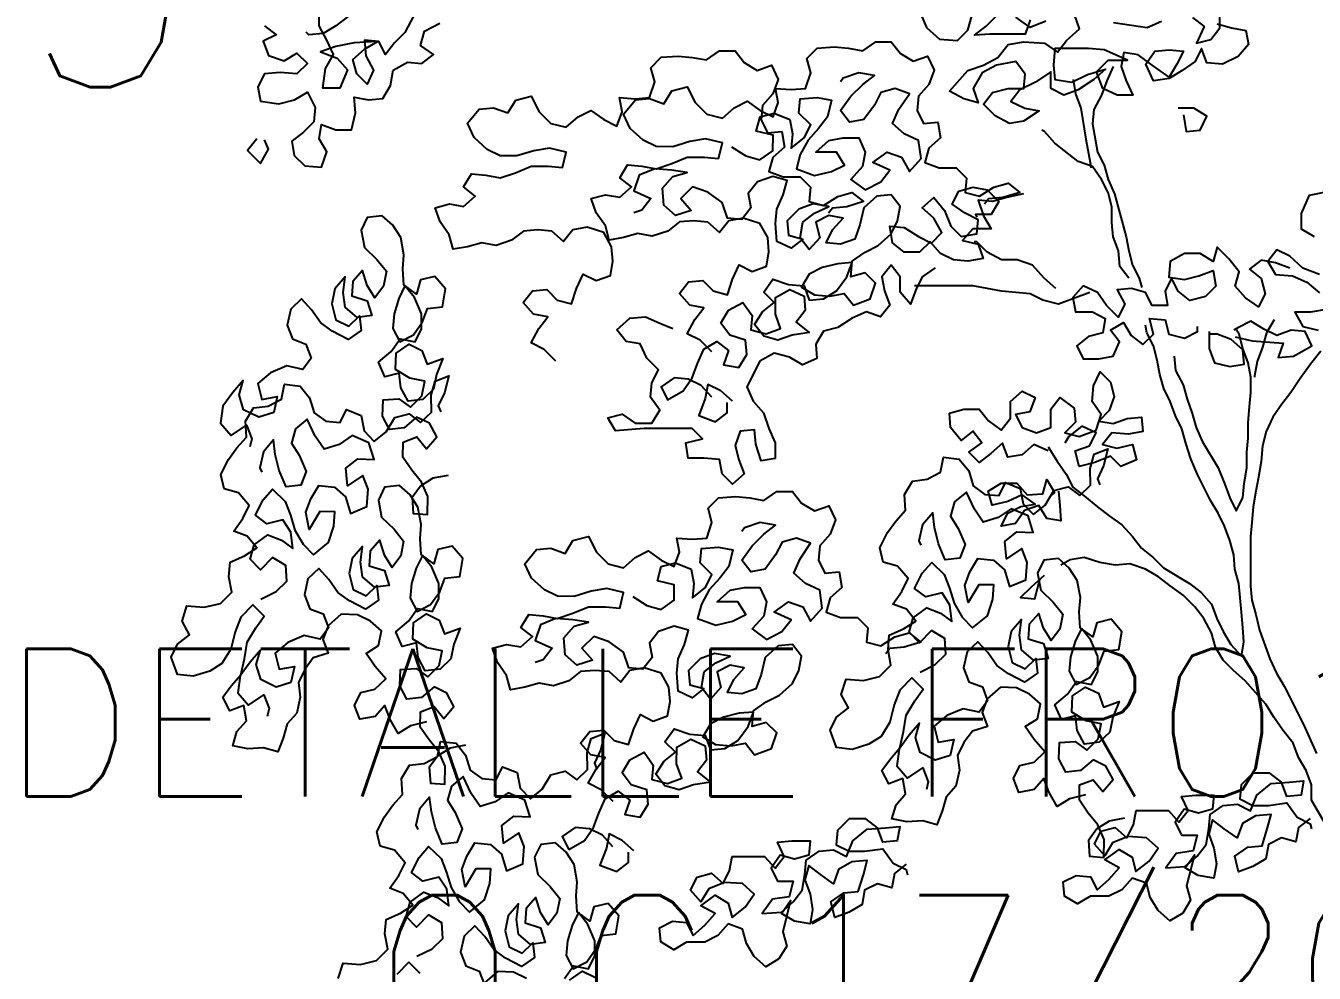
# Model space of a CAD drawing. Header units: metres. Extents: x 750563 to 756046, y 4495933 to 4497284.
# Drawn here: x 755700.214 to 755701.194, y 4496157.112 to 4496157.834 of the extents above; entities that cross this region are included whole.
import ezdxf
from ezdxf import colors
from ezdxf.entities.mleader import LeaderData, LeaderLine
from ezdxf.math import Vec2, Vec3

# ---------------------------------------------------------------- set-up
doc = ezdxf.new("R2010")
doc.units = ezdxf.units.M
doc.layers.add('00_DETALLES', color=7, linetype='Continuous', true_color=0xe0f0d1)
doc.layers.add('00_TEXTO DETALLES', color=7, linetype='Continuous')
doc.styles.get("Standard").update_dxf_attribs({"font": 'simplex.shx'})
doc.dimstyles.get("Standard").update_dxf_attribs({"dimtxt": 0.18, "dimasz": 0.18, "dimexe": 0.18, "dimexo": 0.0625, "dimgap": 0.09, "dimtad": 0, "dimtih": 1, "dimtoh": 1, "dimdec": 4, "dimzin": 0, "dimdsep": 46, "dimtxsty": 'Standard', "dimcen": 0.09, "dimadec": 0, "dimazin": 0, "dimtfac": 1, "dimtdec": 4, "dimtofl": 0, "dimtmove": 0, "dimatfit": 3, "dimfxl": 1, "dimtolj": 1, "dimtzin": 0, "dimarcsym": 0})

# ---------------------------------------------------------------- blocks, each defined once
blk = doc.blocks.new('Arbol21')
for points in [[(2.416, 5.3014), (2.3938, 5.2841), (2.4185, 5.2718), (2.4086, 5.2446), (2.379, 5.2347), (2.3543, 5.2495), (2.3345, 5.2297), (2.3543, 5.21), (2.3864, 5.2125), (2.4161, 5.21), (2.4285, 5.1853), (2.4235, 5.1581), (2.389, 5.1531), (2.3593, 5.1605), (2.3346, 5.1753), (2.3198, 5.1457), (2.3223, 5.1185), (2.342, 5.0987), (2.3643, 5.0815), (2.3594, 5.0543), (2.3396, 5.0345), (2.3075, 5.032), (2.2976, 5.0616), (2.3124, 5.0864), (2.3074, 5.1135), (2.2803, 5.1036), (2.2506, 5.1036), (2.2432, 5.1357), (2.2456, 5.1654), (2.2184, 5.1604), (2.1912, 5.1629), (2.1764, 5.1876), (2.1714, 5.2172), (2.1442, 5.232), (2.117, 5.2295), (2.0948, 5.2468), (2.1195, 5.2641), (2.112, 5.2913), (2.0824, 5.3061)], [(2.1318, 5.321), (2.1491, 5.2888), (2.1689, 5.2691), (2.1862, 5.2469), (2.1986, 5.2716), (2.2257, 5.2741), (2.2233, 5.2444), (2.2085, 5.2172), (2.2209, 5.1901), (2.2406, 5.2099), (2.248, 5.237), (2.2258, 5.2568), (2.201, 5.2716), (2.2455, 5.2692), (2.2801, 5.2618), (2.3098, 5.2519), (2.2777, 5.2395), (2.2579, 5.2173), (2.2728, 5.1827), (2.3049, 5.1827), (2.2999, 5.2198), (2.2851, 5.247), (2.2974, 5.2742), (2.3122, 5.3014), (2.3122, 5.3335)], [(2.2479, 5.326), (2.2801, 5.3013), (2.3048, 5.2865), (2.332, 5.2841), (2.3369, 5.289)], [(0.801, 5.3077), (0.7367, 5.2978), (0.7095, 5.3101)], [(0.6502, 5.3174), (0.628, 5.3001), (0.6429, 5.268), (0.6157, 5.2754), (0.5983, 5.2976), (0.5983, 5.3273)], [(0.6033, 5.305), (0.5761, 5.2976), (0.5489, 5.2926), (0.544, 5.2655), (0.5638, 5.2432), (0.5935, 5.2284), (0.6231, 5.2309), (0.633, 5.2581), (0.6454, 5.2334), (0.6701, 5.2161), (0.6948, 5.2013), (0.7245, 5.1964), (0.7393, 5.2286), (0.7219, 5.2533), (0.6948, 5.2557), (0.6676, 5.2532), (0.68, 5.2285), (0.6948, 5.2038), (0.7269, 5.2261), (0.7541, 5.2459), (0.7813, 5.2508), (0.7862, 5.2237), (0.7764, 5.1965), (0.764, 5.1693), (0.7937, 5.1693), (0.8209, 5.1817), (0.8332, 5.2138), (0.8109, 5.236), (0.7739, 5.236), (0.8183, 5.2558), (0.848, 5.2583), (0.9122, 5.2584), (0.9147, 5.2263), (0.9123, 5.1991), (0.8802, 5.1941), (0.8505, 5.2089), (0.8159, 5.2188), (0.8381, 5.199), (0.8678, 5.1793), (0.895, 5.1694), (0.9197, 5.1818), (0.9197, 5.2139), (0.9494, 5.1942), (0.979, 5.1794), (0.9963, 5.1571), (0.9692, 5.1448), (0.942, 5.1398), (0.9717, 5.12), (0.9988, 5.1151), (1.026, 5.13), (1.0482, 5.1522), (1.0309, 5.1745), (1.0013, 5.1819), (0.9716, 5.1818), (0.9691, 5.209), (0.9864, 5.2337), (1.0235, 5.2264), (1.0507, 5.2116), (1.068, 5.1819), (1.0581, 5.1547), (1.0853, 5.1622), (1.1125, 5.177), (1.0778, 5.2165), (1.0482, 5.2264), (1.021, 5.2412), (1.0012, 5.2659), (0.9715, 5.2708), (0.932, 5.2683), (0.9073, 5.251), (0.89, 5.2732), (0.8652, 5.2954), (0.8751, 5.3226)], [(0.9591, 5.3128), (0.969, 5.2856), (1.0358, 5.2857), (1.0654, 5.2832), (1.0432, 5.3005), (1.0234, 5.3203)], [(1.1692, 5.3278), (1.1568, 5.2981), (1.1321, 5.2759), (1.0976, 5.2734), (1.0778, 5.2931), (1.0703, 5.3203)], [(0.9295, 5.3103), (0.9591, 5.298), (0.9863, 5.3178)], [(1.5652, 4.6807), (1.5874, 4.703), (1.6121, 4.7153), (1.5972, 4.7425), (1.5799, 4.7647), (1.6071, 4.7697), (1.6268, 4.792), (1.6095, 4.8142), (1.5823, 4.8166), (1.5626, 4.7969), (1.5354, 4.7894), (1.5255, 4.8191), (1.5131, 4.8462), (1.4884, 4.8339), (1.4612, 4.8437), (1.4563, 4.8709), (1.4587, 4.8981), (1.4735, 4.9253), (1.5056, 4.9352), (1.5328, 4.9303), (1.5501, 4.908), (1.5723, 4.9278), (1.5995, 4.9303), (1.6267, 4.9279), (1.649, 4.9106), (1.6786, 4.9008), (1.7058, 4.9057), (1.733, 4.8983), (1.7602, 4.8934), (1.7676, 4.9206), (1.7849, 4.9453), (1.7947, 4.9725), (1.7675, 4.9799), (1.7403, 4.9749), (1.7181, 4.9947), (1.7403, 5.012), (1.7255, 5.0367), (1.6983, 5.0342), (1.6711, 5.0292), (1.6414, 5.0391), (1.6118, 5.0514), (1.5796, 5.0514), (1.5525, 5.0489), (1.545, 5.0786), (1.5771, 5.086), (1.6068, 5.0811), (1.6389, 5.0712), (1.6711, 5.0713), (1.6958, 5.0836), (1.7205, 5.1059), (1.7328, 5.1331), (1.7105, 5.1603), (1.6833, 5.1627), (1.6562, 5.1528), (1.6413, 5.1775), (1.6117, 5.1849), (1.5969, 5.1552), (1.5746, 5.133), (1.545, 5.1255), (1.5227, 5.1453), (1.498, 5.1576), (1.4733, 5.1403), (1.4486, 5.1279), (1.4387, 5.1551), (1.4436, 5.1823), (1.414, 5.1798), (1.3868, 5.1822), (1.3769, 5.2119), (1.3842, 5.239), (1.3645, 5.2588), (1.3323, 5.2612), (1.3052, 5.2587), (1.278, 5.2538), (1.2532, 5.271), (1.2236, 5.271), (1.2063, 5.2488), (1.1816, 5.2339), (1.1544, 5.2438), (1.1421, 5.2166), (1.152, 5.1894), (1.1718, 5.1672), (1.1743, 5.14), (1.162, 5.1153), (1.1348, 5.1177), (1.1298, 5.0881), (1.1521, 5.0683), (1.1595, 5.0411), (1.1324, 5.0312), (1.1002, 5.0312), (1.0805, 5.0114), (1.083, 4.9842), (1.0558, 4.9768), (1.0286, 4.9941), (1.0014, 5.0015), (0.9792, 4.9841), (1.0113, 4.9743), (1.0385, 4.9718), (1.0459, 4.962)], [(1.862, 4.6633), (1.8843, 4.6855), (1.909, 4.6979), (1.8941, 4.7251), (1.8768, 4.7473), (1.904, 4.7523), (1.9237, 4.7745), (1.9064, 4.7968), (1.8792, 4.7992), (1.8595, 4.7794), (1.8323, 4.772), (1.8224, 4.8016), (1.81, 4.8288), (1.7853, 4.8164), (1.7581, 4.8263), (1.7531, 4.8535), (1.7556, 4.8806), (1.7704, 4.9078), (1.8025, 4.9178), (1.8297, 4.9128), (1.847, 4.8906), (1.8692, 4.9104), (1.8964, 4.9129), (1.9236, 4.9104), (1.9459, 4.8932), (1.9755, 4.8833), (2.0027, 4.8883), (2.0299, 4.8809), (2.0571, 4.876), (2.0645, 4.9032), (2.0817, 4.9279), (2.0916, 4.9551), (2.0644, 4.9625), (2.0372, 4.9575), (2.015, 4.9773), (2.0372, 4.9946), (2.0224, 5.0193), (1.9952, 5.0168), (1.968, 5.0118), (1.9383, 5.0217), (1.9087, 5.034), (1.8765, 5.034), (1.8494, 5.0315), (1.8419, 5.0611), (1.874, 5.0686), (1.9037, 5.0636), (1.9358, 5.0538), (1.968, 5.0538), (1.9927, 5.0662), (2.0173, 5.0885), (2.0297, 5.1157), (2.0074, 5.1428), (1.9802, 5.1453), (1.953, 5.1354), (1.9382, 5.1601), (1.9085, 5.1674), (1.8937, 5.1378), (1.8715, 5.1155), (1.8419, 5.1081), (1.8196, 5.1278), (1.7949, 5.1402), (1.7702, 5.1228), (1.7455, 5.1105), (1.7356, 5.1376), (1.7405, 5.1648), (1.7108, 5.1623), (1.6837, 5.1648), (1.6737, 5.1944), (1.6811, 5.2216), (1.6613, 5.2414), (1.6292, 5.2438), (1.602, 5.2413), (1.5749, 5.2363), (1.5501, 5.2536), (1.5205, 5.2536), (1.5032, 5.2313), (1.4785, 5.2165), (1.4513, 5.2263), (1.439, 5.1991), (1.4489, 5.172), (1.4687, 5.1497), (1.4712, 5.1226), (1.4588, 5.0978), (1.4317, 5.1003), (1.4267, 5.0706), (1.449, 5.0509), (1.4564, 5.0237), (1.4293, 5.0138), (1.3971, 5.0138), (1.3774, 4.994), (1.3799, 4.9668), (1.3527, 4.9594), (1.3255, 4.9766), (1.2983, 4.984), (1.2761, 4.9667), (1.3082, 4.9568), (1.3354, 4.9544), (1.3428, 4.9445)], [(0.8011, 5.2237), (0.8134, 5.1965), (0.8233, 5.1693), (0.8382, 5.1422), (0.8407, 5.115), (0.8309, 5.0606), (0.8185, 5.0359), (0.8111, 5.0087), (0.7988, 4.9815), (0.7766, 4.8999), (0.7717, 4.8727), (0.7643, 4.8455), (0.752, 4.8208), (0.7471, 4.8035)], [(0.8777, 5.199), (0.8728, 5.1718), (0.8629, 5.1447), (0.8531, 5.0853), (0.8432, 5.031)], [(1.5277, 5.0711), (1.5006, 5.0538), (1.4734, 5.0464), (1.4487, 5.0636), (1.4486, 5.0933), (1.4808, 5.1007), (1.4733, 5.1279), (1.4461, 5.1353), (1.4165, 5.1229), (1.4116, 5.0957), (1.4141, 5.0686), (1.3893, 5.0883), (1.3769, 5.113), (1.3992, 5.1353), (1.3967, 5.1624), (1.3645, 5.1649), (1.3374, 5.1599), (1.3448, 5.1278), (1.3621, 5.1056), (1.3819, 5.0834), (1.3968, 5.0562), (1.4042, 5.029), (1.3696, 5.0166), (1.3375, 5.024), (1.3128, 5.0363), (1.3276, 5.0611), (1.3671, 5.0611), (1.3424, 5.0833), (1.3152, 5.0882), (1.2855, 5.0882), (1.2732, 5.061), (1.2782, 5.0338), (1.3004, 5.0091), (1.2733, 4.9893), (1.2436, 5.0041), (1.2263, 5.0264), (1.2584, 5.0412), (1.2312, 5.061), (1.204, 5.0511), (1.1892, 5.0239), (1.167, 5.0486), (1.1719, 5.0832), (1.199, 5.0955), (1.2213, 5.1153), (1.2089, 5.1425), (1.1891, 5.1721), (1.2163, 5.182), (1.2434, 5.1747), (1.2558, 5.15), (1.2756, 5.1228), (1.3028, 5.1179), (1.3201, 5.1401), (1.3003, 5.1673), (1.278, 5.1895), (1.2558, 5.2068), (1.2854, 5.2118), (1.3151, 5.2019), (1.32, 5.1945)], [(0.6677, 5.1321), (0.6628, 5.1), (0.6356, 5.1024), (0.6232, 5.1296), (0.6479, 5.1445), (0.6776, 5.1445)], [(0.7718, 4.8208), (0.789, 4.8431), (0.7915, 4.8728), (0.8013, 4.8999), (0.8038, 4.9271), (0.8038, 4.9568), (0.8112, 4.984), (0.8235, 5.0087), (0.8408, 5.0334), (0.8679, 5.0433), (0.9124, 5.078), (0.9321, 5.1002), (0.9371, 5.1027)], [(2.431, 5.0865), (2.4483, 5.0642), (2.4237, 5.0395), (2.4088, 5.0667), (2.4162, 5.084)], [(1.5652, 4.5942), (1.585, 4.6165), (1.6097, 4.6289), (1.6369, 4.6313), (1.6616, 4.6141), (1.6493, 4.5893), (1.6196, 4.6066), (1.6023, 4.6313), (1.5924, 4.6585), (1.58, 4.6857), (1.5553, 4.7005), (1.533, 4.6831), (1.5429, 4.656), (1.5133, 4.651), (1.4984, 4.6757), (1.5009, 4.7029), (1.5305, 4.7128), (1.5478, 4.7351), (1.533, 4.7598), (1.5058, 4.7746), (1.4885, 4.7498), (1.491, 4.7227), (1.4613, 4.7152), (1.4341, 4.7251), (1.444, 4.7523), (1.444, 4.7844), (1.4168, 4.7992), (1.3896, 4.7868), (1.3872, 4.7596), (1.4045, 4.7374), (1.3798, 4.7176), (1.4119, 4.7127), (1.4391, 4.7028), (1.4663, 4.7103), (1.4836, 4.7325), (1.4687, 4.7572), (1.4465, 4.7745), (1.4662, 4.7943), (1.4489, 4.819), (1.4192, 4.8091), (1.3896, 4.8066), (1.3797, 4.7794), (1.3525, 4.7818), (1.3278, 4.7966), (1.308, 4.8238), (1.2981, 4.851), (1.3253, 4.8485), (1.355, 4.8411), (1.3797, 4.8288), (1.3945, 4.8041), (1.3698, 4.7893), (1.3402, 4.7868), (1.313, 4.7917), (1.2957, 4.7694), (1.2636, 4.7818), (1.2537, 4.8114), (1.2734, 4.8312), (1.3006, 4.8238), (1.2981, 4.8534), (1.2734, 4.8707), (1.2487, 4.8831), (1.2239, 4.9053), (1.2115, 4.93), (1.2066, 4.9572), (1.2239, 4.9794), (1.251, 4.977), (1.2758, 4.9547), (1.2832, 4.9226), (1.2931, 4.8955), (1.3203, 4.8856), (1.3475, 4.8881), (1.3351, 4.9128), (1.3153, 4.935), (1.3425, 4.94), (1.3672, 4.9276), (1.3598, 4.898), (1.3796, 4.8758), (1.3969, 4.898), (1.3919, 4.9277), (1.3697, 4.945), (1.3425, 4.9573), (1.3721, 4.9623), (1.3993, 4.9524), (1.4216, 4.9302), (1.4192, 4.903), (1.392, 4.8955), (1.4142, 4.8783), (1.4414, 4.8906), (1.4438, 4.9252), (1.4413, 4.9524), (1.429, 4.9796), (1.4215, 5.0068), (1.4487, 5.0142), (1.4784, 5.0044), (1.4957, 4.9821), (1.4908, 4.9549), (1.5081, 4.9327), (1.5353, 4.9352), (1.5451, 4.9649), (1.5723, 4.9847), (1.6019, 4.9946), (1.6242, 4.9724), (1.6045, 4.9501), (1.6341, 4.9403), (1.6563, 4.96), (1.6588, 4.9922), (1.639, 5.0144), (1.6118, 5.0218), (1.6415, 5.0268), (1.6736, 5.0293), (1.7032, 5.0169), (1.7132, 4.9873), (1.681, 4.9724), (1.6984, 4.9502), (1.7132, 4.9453)], [(0.4183, 4.8996), (0.443, 4.9144), (0.443, 4.9441), (0.4281, 4.9787), (0.3935, 4.9861)], [(0.4085, 4.8279), (0.4406, 4.8403), (0.4653, 4.8626), (0.49, 4.875), (0.5073, 4.8527), (0.4925, 4.828), (0.4604, 4.8255), (0.4332, 4.8131), (0.4085, 4.7933)], [(0.3962, 4.7612), (0.4259, 4.7563), (0.4555, 4.7563), (0.4407, 4.7291), (0.4111, 4.7217)], [(0.9718, 4.9817), (1.0039, 4.9743), (1.0311, 4.9669), (1.0583, 4.9694), (1.0484, 4.9397), (1.0336, 4.915), (1.0682, 4.915), (1.088, 4.8928), (1.0584, 4.8854), (1.0485, 4.8582), (1.0782, 4.8532), (1.1053, 4.8557), (1.1301, 4.8681), (1.1498, 4.8904), (1.1696, 4.8706), (1.1992, 4.8707), (1.2215, 4.888), (1.2264, 4.9201), (1.1992, 4.9176), (1.172, 4.9003), (1.1473, 4.8879), (1.1275, 4.9077), (1.1423, 4.9349), (1.1646, 4.9546), (1.1423, 4.9744), (1.1226, 4.9497), (1.1102, 4.92), (1.0905, 4.9002), (1.0608, 4.9051), (1.0583, 4.9323), (1.083, 4.9447), (1.1077, 4.962), (1.0953, 4.9867), (1.0682, 4.9941), (1.041, 4.9891), (1.0188, 4.9669), (1.0336, 4.9422), (1.0633, 4.9422), (1.0608, 4.9373)], [(2.0667, 4.4454), (2.0959, 4.44), (2.1193, 4.4252), (2.1354, 4.4032), (2.1334, 4.3731), (2.1059, 4.3709), (2.1053, 4.4053), (2.1176, 4.4328), (2.1357, 4.4554), (2.1526, 4.48), (2.1525, 4.5088), (2.1262, 4.5189), (2.1081, 4.4964), (2.0885, 4.5192), (2.102, 4.5447), (2.1266, 4.5566), (2.1503, 4.5363), (2.1783, 4.533), (2.1918, 4.5585), (2.1905, 4.5894), (2.1604, 4.5915), (2.1384, 4.5753), (2.1167, 4.5969), (2.1111, 4.6252), (2.1395, 4.6308), (2.167, 4.6474), (2.1656, 4.6784), (2.141, 4.6952), (2.1165, 4.6833), (2.1064, 4.657), (2.0767, 4.6679), (2.089, 4.6379), (2.0946, 4.6095), (2.115, 4.5901), (2.143, 4.5868), (2.1565, 4.6122), (2.1598, 4.6402), (2.187, 4.6335), (2.1992, 4.6611), (2.1754, 4.6814), (2.1579, 4.7055), (2.1296, 4.6999), (2.1176, 4.7244), (2.1175, 4.7532), (2.1306, 4.7842), (2.1488, 4.8067), (2.1607, 4.7822), (2.1697, 4.753), (2.1719, 4.7254), (2.1584, 4.7), (2.1329, 4.7134), (2.1155, 4.7376), (2.1057, 4.7634), (2.0777, 4.7667), (2.0716, 4.8006), (2.0919, 4.8244), (2.1191, 4.8177), (2.1268, 4.7906), (2.1509, 4.808), (2.1529, 4.8381), (2.1507, 4.8656), (2.157, 4.8983), (2.1718, 4.9216), (2.1925, 4.9399), (2.2205, 4.9366), (2.2324, 4.9121), (2.2261, 4.8794), (2.2025, 4.8565), (2.1843, 4.834), (2.1899, 4.8056), (2.206, 4.7836), (2.2208, 4.8069), (2.2296, 4.8353), (2.2479, 4.8146), (2.2501, 4.7871), (2.2209, 4.7781), (2.2121, 4.7497), (2.24, 4.7464), (2.2629, 4.7659), (2.2662, 4.7939), (2.2627, 4.8236), (2.2823, 4.8007), (2.2879, 4.7724), (2.2803, 4.7418), (2.2558, 4.7299), (2.2354, 4.7493), (2.2321, 4.7213), (2.2567, 4.7045), (2.2876, 4.7202), (2.3096, 4.7364), (2.3265, 4.761), (2.3459, 4.7814), (2.3663, 4.762), (2.3732, 4.7315), (2.3631, 4.7052), (2.3372, 4.6954), (2.3271, 4.669), (2.3433, 4.6471), (2.3738, 4.6539), (2.4048, 4.6409), (2.4286, 4.6206), (2.421, 4.59), (2.3918, 4.5955), (2.3986, 4.565), (2.427, 4.5562), (2.4558, 4.5706), (2.4646, 4.5991), (2.4569, 4.6262), (2.4765, 4.6033), (2.4952, 4.5771), (2.5, 4.5453), (2.4797, 4.5215), (2.4504, 4.5414), (2.4403, 4.5151), (2.4437, 4.4998)], [(0.4653, 4.8403), (0.4925, 4.8502), (0.5197, 4.8552), (0.5419, 4.8379), (0.5197, 4.8206), (0.5123, 4.7909), (0.5247, 4.7662), (0.5494, 4.7836), (0.5691, 4.8058), (0.5617, 4.833), (0.5814, 4.8577), (0.6037, 4.88), (0.6111, 4.8528), (0.6358, 4.8677), (0.6655, 4.8677), (0.6927, 4.8529), (0.6952, 4.8232), (0.6655, 4.8183), (0.6383, 4.8257), (0.6111, 4.8355), (0.6062, 4.8059), (0.626, 4.7861), (0.6557, 4.7787), (0.6779, 4.796), (0.6902, 4.8208), (0.7026, 4.7961), (0.6977, 4.7689), (0.7273, 4.7689), (0.7397, 4.7936), (0.7668, 4.8011), (0.794, 4.7986), (0.7792, 4.7714), (0.7916, 4.7467), (0.8138, 4.769), (0.8311, 4.7937), (0.8583, 4.8061), (0.8781, 4.7839), (0.8731, 4.7567), (0.841, 4.7567), (0.8163, 4.7443), (0.8213, 4.7171), (0.8485, 4.7097), (0.8707, 4.6924), (0.8584, 4.6677), (0.8287, 4.6677), (0.8016, 4.6726), (0.7892, 4.6998), (0.8065, 4.722), (0.7817, 4.7368), (0.7669, 4.7121), (0.7447, 4.6948), (0.7249, 4.7145), (0.7323, 4.7442), (0.7026, 4.7417), (0.6953, 4.7145), (0.6656, 4.7071), (0.6409, 4.7194), (0.6409, 4.7293)], [(0.9102, 4.8012), (0.9324, 4.821), (0.9546, 4.8457), (0.9843, 4.8556), (1.0139, 4.8557), (1.0411, 4.8705), (1.0608, 4.8903), (1.0658, 4.8903)], [(1.14, 4.8409), (1.1647, 4.8237), (1.1771, 4.799), (1.187, 4.7718), (1.2067, 4.7941), (1.2067, 4.8237), (1.224, 4.846), (1.2413, 4.8237), (1.2364, 4.7966), (1.2265, 4.7694), (1.2438, 4.7471), (1.271, 4.757), (1.2982, 4.7447), (1.3254, 4.7274), (1.3526, 4.7201), (1.3674, 4.6954), (1.365, 4.6682), (1.3922, 4.6558), (1.4169, 4.6707), (1.4465, 4.6781), (1.4737, 4.6633), (1.4985, 4.6139), (1.4862, 4.5867), (1.4664, 4.5645), (1.4566, 4.5348), (1.4442, 4.5076), (1.4443, 4.478), (1.4714, 4.473), (1.4813, 4.5052), (1.4837, 4.5324), (1.5109, 4.5299), (1.5208, 4.5027), (1.5135, 4.4755), (1.5036, 4.4484), (1.5258, 4.4286), (1.5456, 4.4484), (1.5505, 4.4756), (1.5802, 4.4781), (1.6098, 4.4781), (1.6147, 4.5078), (1.5826, 4.5152), (1.6024, 4.5349), (1.6938, 4.535), (1.7482, 4.5301), (1.763, 4.5549), (1.7358, 4.5622), (1.7111, 4.5449), (1.679, 4.5449), (1.6641, 4.5696), (1.6814, 4.5943), (1.6789, 4.6215), (1.6665, 4.6462), (1.6887, 4.6685), (1.7011, 4.6957), (1.7282, 4.7006), (1.7455, 4.7229), (1.7208, 4.7451), (1.6911, 4.7475), (1.664, 4.7352), (1.6393, 4.7253)], [(0.8459, 4.7937), (0.8781, 4.7814), (0.9053, 4.7715), (0.9349, 4.779), (0.9596, 4.7914), (1.014, 4.7964), (1.0683, 4.8063), (1.1795, 4.8064)], [(0.5692, 4.7095), (0.5371, 4.702), (0.4778, 4.697), (0.4877, 4.6698), (0.4581, 4.6723), (0.4234, 4.692), (0.4358, 4.7192), (0.463, 4.7217), (0.4901, 4.7118), (0.5148, 4.7242), (0.5395, 4.7391), (0.5643, 4.7267), (0.5717, 4.7218)], [(0.4951, 4.7415), (0.5099, 4.7168), (0.5173, 4.6896), (0.5273, 4.6625), (0.5322, 4.6353), (0.5322, 4.6328)], [(0.9253, 4.4997), (0.908, 4.4725), (0.8907, 4.4478), (0.8784, 4.4231), (0.8562, 4.4058), (0.8315, 4.386), (0.8092, 4.3686), (0.7846, 4.3513), (0.7648, 4.3291), (0.7475, 4.3068), (0.7253, 4.2895), (0.7055, 4.2697), (0.6561, 4.24), (0.6339, 4.2227), (0.6142, 4.2004), (0.6043, 4.1732), (0.592, 4.1485), (0.5772, 4.1238), (0.5574, 4.1015), (0.5525, 4.1287), (0.5549, 4.1559), (0.5573, 4.1855), (0.5622, 4.2399), (0.5696, 4.2671), (0.5721, 4.2943), (0.5795, 4.3215), (0.5893, 4.3487), (0.6017, 4.3734), (0.6165, 4.3981), (0.6411, 4.4476), (0.6535, 4.4772), (0.6633, 4.5069), (0.6707, 4.5341), (0.683, 4.5588), (0.6929, 4.586), (0.7052, 4.6107), (0.7126, 4.6379), (0.7175, 4.6651), (0.7249, 4.6923), (0.7373, 4.717), (0.7397, 4.7318)], [(0.6854, 4.6725), (0.683, 4.6453), (0.6682, 4.6181), (0.6608, 4.5909), (0.6509, 4.5637), (0.6435, 4.5365), (0.6312, 4.5093), (0.6016, 4.4599), (0.5893, 4.4302), (0.5794, 4.403), (0.5671, 4.3783), (0.5547, 4.403), (0.5522, 4.4302), (0.5472, 4.4598), (0.5472, 4.4895), (0.5447, 4.5167), (0.5447, 4.5463), (0.5422, 4.576), (0.5397, 4.6032), (0.5396, 4.6328), (0.5446, 4.66), (0.5544, 4.6872), (0.5618, 4.7144), (0.5667, 4.7218)], [(0.6186, 4.7194), (0.6187, 4.6873), (0.6088, 4.6601), (0.5792, 4.6526), (0.552, 4.6575), (0.5544, 4.6847), (0.5766, 4.7045), (0.6038, 4.7144), (0.6162, 4.7144)], [(0.4061, 4.6821), (0.4259, 4.6574), (0.4457, 4.6303), (0.4631, 4.6031), (0.4804, 4.5809), (0.4977, 4.5562), (0.5101, 4.529), (0.5175, 4.5018), (0.52, 4.4722), (0.525, 4.4425), (0.53, 4.4153), (0.5349, 4.3857), (0.5374, 4.356), (0.5399, 4.3289), (0.54, 4.2349), (0.5376, 4.2078), (0.5302, 4.1806), (0.5228, 4.1509), (0.5031, 4.0965), (0.4907, 4.0693), (0.4759, 4.0446), (0.4389, 3.9704), (0.4143, 3.916)], [(0.9253, 4.4923), (0.9525, 4.5047), (0.9747, 4.4849), (1.0019, 4.48), (1.0118, 4.5072), (1.034, 4.4875), (1.0563, 4.4702), (1.076, 4.49), (1.0513, 4.5073), (1.0686, 4.5295), (1.0908, 4.5122), (1.1106, 4.537), (1.113, 4.5641), (1.0858, 4.5715), (1.0562, 4.5715), (1.0389, 4.5493), (1.0142, 4.5319), (0.9969, 4.5542), (0.9969, 4.5863), (0.9746, 4.606), (0.9499, 4.5937), (0.9598, 4.5665), (0.987, 4.5616), (0.9747, 4.5368), (0.9475, 4.5269), (0.9203, 4.5368), (0.9203, 4.5714), (0.9029, 4.5936), (0.8758, 4.5738), (0.8733, 4.5466), (0.8931, 4.5269), (0.8659, 4.5194), (0.8338, 4.5318), (0.8239, 4.5614), (0.8412, 4.5861), (0.8387, 4.6158), (0.8263, 4.643), (0.8065, 4.6232), (0.7992, 4.596), (0.8091, 4.5688), (0.8289, 4.5491), (0.8017, 4.5441), (0.7745, 4.554), (0.7473, 4.5564), (0.7448, 4.5292), (0.772, 4.5243), (0.8042, 4.5268), (0.8215, 4.5046), (0.7943, 4.4971), (0.7646, 4.5045), (0.7573, 4.4749), (0.7869, 4.4625), (0.8067, 4.4823), (0.8363, 4.47), (0.866, 4.4626), (0.8734, 4.4923), (0.8462, 4.5021), (0.8338, 4.5268), (0.861, 4.5392), (0.8857, 4.5195), (0.8931, 4.5071)], [(2.1078, 3.9768), (2.1383, 3.9692), (2.1617, 3.9545), (2.1773, 3.9812), (2.1874, 4.0075), (2.2057, 3.9868), (2.2349, 3.9814), (2.245, 4.0077), (2.2331, 4.0322), (2.2059, 4.0389), (2.1855, 4.0584), (2.2058, 4.0821), (2.2227, 4.1068), (2.1994, 4.1215), (2.1938, 4.1499), (2.2145, 4.1682), (2.239, 4.1801), (2.27, 4.1815), (2.295, 4.1591), (2.3049, 4.1333), (2.2948, 4.107), (2.3232, 4.0981), (2.3393, 4.0761), (2.3513, 4.0516), (2.348, 4.0236), (2.3548, 3.9931), (2.3731, 3.9724), (2.3808, 3.9453), (2.3906, 3.9195), (2.4177, 3.9272), (2.4478, 3.9251), (2.4762, 3.9307), (2.4685, 3.9578), (2.4502, 3.9785), (2.4556, 4.0078), (2.482, 3.9977), (2.4954, 4.0232), (2.4793, 4.0452), (2.461, 4.0659), (2.4541, 4.0964), (2.4494, 4.1282), (2.4328, 4.1557), (2.4166, 4.1776), (2.4382, 4.1993), (2.4611, 4.1756), (2.4722, 4.1477), (2.4804, 4.1151), (2.497, 4.0876), (2.5203, 4.0728), (2.5521, 4.0632), (2.5818, 4.0666), (2.5936, 4.0997), (2.5816, 4.1243), (2.5591, 4.1424), (2.5726, 4.1679), (2.5636, 4.1971), (2.5306, 4.1945), (2.5, 4.202), (2.4784, 4.2236), (2.4838, 4.2528), (2.4816, 4.2804), (2.454, 4.2926), (2.4307, 4.3074), (2.4488, 4.3299), (2.4747, 4.3397), (2.4572, 4.3638), (2.4453, 4.3884), (2.4656, 4.4121), (2.4927, 4.4199), (2.4994, 4.447), (2.4849, 4.4758), (2.4687, 4.4978), (2.4505, 4.5185), (2.4525, 4.5486), (2.4372, 4.574), (2.4092, 4.5773), (2.3837, 4.5908), (2.3781, 4.6192), (2.3485, 4.6157), (2.3303, 4.5932), (2.3215, 4.5648), (2.2995, 4.5486), (2.272, 4.5464), (2.26, 4.5709), (2.2321, 4.5599), (2.2267, 4.5306), (2.2072, 4.5102), (2.1847, 4.5284), (2.1681, 4.5559), (2.141, 4.5626), (2.119, 4.5464), (2.0986, 4.5659), (2.0993, 4.5981), (2.0916, 4.6252), (2.0653, 4.6353), (2.0735, 4.6027), (2.0854, 4.5781), (2.0808, 4.5667)], [(1.5257, 4.5868), (1.5479, 4.6066), (1.5726, 4.6189), (1.5776, 4.5918), (1.59, 4.5596), (1.5579, 4.5473), (1.5356, 4.5645), (1.5356, 4.5843)], [(2.4229, 4.2103), (2.394, 4.2246), (2.3736, 4.2441), (2.3757, 4.2742), (2.4011, 4.2895), (2.424, 4.2658), (2.4435, 4.2862), (2.4358, 4.3133), (2.4098, 4.3323), (2.384, 4.3225), (2.362, 4.3063), (2.3662, 4.3377), (2.381, 4.3611), (2.4115, 4.3535), (2.4335, 4.3697), (2.419, 4.3985), (2.4007, 4.4192), (2.377, 4.3962), (2.3669, 4.3699), (2.3581, 4.3415), (2.3425, 4.3148), (2.3231, 4.2944), (2.2946, 4.3176), (2.2844, 4.3489), (2.2822, 4.3765), (2.311, 4.3766), (2.3314, 4.3427), (2.3377, 4.3754), (2.3279, 4.4012), (2.3125, 4.4266), (2.2829, 4.4231), (2.2622, 4.4048), (2.2525, 4.373), (2.2215, 4.3861), (2.2189, 4.4191), (2.229, 4.4454), (2.2583, 4.4256), (2.2612, 4.4591), (2.2387, 4.4772), (2.2077, 4.4759), (2.2174, 4.5077), (2.2496, 4.5213), (2.2742, 4.5044), (2.3026, 4.4956), (2.3195, 4.5203), (2.3347, 4.5525), (2.3572, 4.5343), (2.3649, 4.5072), (2.3501, 4.4839), (2.3371, 4.4529), (2.3469, 4.4271), (2.3748, 4.4238), (2.3879, 4.4547), (2.3955, 4.4853), (2.3988, 4.5133), (2.4183, 4.4904), (2.4252, 4.4599), (2.4214, 4.4519)], [(0.8538, 3.8377), (0.8843, 3.8301), (0.9077, 3.8153), (0.9233, 3.8421), (0.9334, 3.8684), (0.9517, 3.8477), (0.9809, 3.8422), (0.991, 3.8685), (0.9791, 3.8931), (0.952, 3.8998), (0.9316, 3.9192), (0.9519, 3.943), (0.9687, 3.9677), (0.9454, 3.9824), (0.9398, 4.0108), (0.9605, 4.0291), (0.9851, 4.041), (1.016, 4.0424), (1.0411, 4.02), (1.0509, 3.9942), (1.0408, 3.9678), (1.0692, 3.959), (1.0854, 3.937), (1.0973, 3.9125), (1.094, 3.8845), (1.1009, 3.854), (1.1191, 3.8333), (1.1268, 3.8062), (1.1366, 3.7804), (1.1638, 3.7881), (1.1938, 3.786), (1.2222, 3.7916), (1.2145, 3.8187), (1.1962, 3.8394), (1.2017, 3.8687), (1.228, 3.8586), (1.2415, 3.8841), (1.2253, 3.906), (1.207, 3.9268), (1.2002, 3.9573), (1.1954, 3.989), (1.1788, 4.0165), (1.1627, 4.0385), (1.1842, 4.0602), (1.2072, 4.0365), (1.2183, 4.0086), (1.2264, 3.976), (1.243, 3.9485), (1.2663, 3.9337), (1.2982, 3.924), (1.3278, 3.9275), (1.3396, 3.9606), (1.3277, 3.9852), (1.3052, 4.0033), (1.3186, 4.0288), (1.3097, 4.058), (1.2766, 4.0554), (1.2461, 4.0629), (1.2244, 4.0845), (1.2298, 4.1137), (1.2276, 4.1413), (1.2001, 4.1535), (1.1767, 4.1683), (1.1949, 4.1908), (1.2207, 4.2006), (1.2033, 4.2247), (1.1913, 4.2492), (1.2116, 4.273), (1.2387, 4.2807), (1.2454, 4.3079), (1.2309, 4.3367), (1.2148, 4.3587), (1.1965, 4.3794), (1.1985, 4.4095), (1.1832, 4.4349), (1.1552, 4.4382), (1.1298, 4.4517), (1.1242, 4.48), (1.0945, 4.4766), (1.0763, 4.4541), (1.0675, 4.4256), (1.0455, 4.4095), (1.018, 4.4073), (1.0061, 4.4318), (0.9781, 4.4207), (0.9727, 4.3915), (0.9532, 4.3711), (0.9307, 4.3892), (0.9141, 4.4168), (0.887, 4.4235), (0.865, 4.4073), (0.8446, 4.4267), (0.8454, 4.4589), (0.8377, 4.4861), (0.8114, 4.4962), (0.8195, 4.4635), (0.8314, 4.439), (0.8268, 4.4275)], [(0.9056, 4.4157), (0.9031, 4.3885), (0.9007, 4.3588), (0.9279, 4.3638), (0.9427, 4.3885), (0.9699, 4.3787), (0.9872, 4.354), (1.0144, 4.3491), (1.002, 4.3738), (0.9773, 4.3861), (0.9501, 4.391), (0.9748, 4.4083), (1.002, 4.396), (1.0316, 4.3886), (1.039, 4.4158), (1.0143, 4.4306), (0.9846, 4.4306), (0.9649, 4.4083), (0.9352, 4.4108), (0.9278, 4.4379), (0.913, 4.4132), (0.9179, 4.4083)], [(1.1689, 4.0712), (1.1401, 4.0855), (1.1197, 4.105), (1.1217, 4.135), (1.1471, 4.1504), (1.17, 4.1267), (1.1895, 4.1471), (1.1818, 4.1742), (1.1559, 4.1932), (1.1301, 4.1834), (1.1081, 4.1672), (1.1122, 4.1986), (1.127, 4.2219), (1.1575, 4.2144), (1.1795, 4.2306), (1.165, 4.2593), (1.1467, 4.2801), (1.1231, 4.2571), (1.113, 4.2308), (1.1042, 4.2024), (1.0885, 4.1756), (1.0691, 4.1553), (1.0406, 4.1785), (1.0304, 4.2098), (1.0282, 4.2374), (1.057, 4.2374), (1.0774, 4.2036), (1.0837, 4.2362), (1.0739, 4.2621), (1.0586, 4.2875), (1.0289, 4.284), (1.0082, 4.2657), (0.9985, 4.2339), (0.9676, 4.2469), (0.9649, 4.28), (0.975, 4.3063), (1.0043, 4.2865), (1.0072, 4.3199), (0.9847, 4.3381), (0.9538, 4.3368), (0.9634, 4.3686), (0.9956, 4.3822), (1.0202, 4.3653), (1.0486, 4.3565), (1.0655, 4.3811), (1.0807, 4.4134), (1.1032, 4.3952), (1.1109, 4.3681), (1.0961, 4.3448), (1.0831, 4.3138), (1.0929, 4.288), (1.1209, 4.2847), (1.1339, 4.3156), (1.1415, 4.3462), (1.1448, 4.3741), (1.1644, 4.3513), (1.1712, 4.3208), (1.1674, 4.3128)], [(1.753, 3.8248), (1.7753, 3.8471), (1.8, 3.8595), (1.7851, 3.8866), (1.7678, 3.9089), (1.795, 3.9138), (1.8147, 3.9361), (1.7974, 3.9583), (1.7702, 3.9608), (1.7505, 3.941), (1.7233, 3.9335), (1.7134, 3.9632), (1.701, 3.9904), (1.6763, 3.978), (1.6491, 3.9878), (1.6441, 4.015), (1.6466, 4.0422), (1.6614, 4.0694), (1.6935, 4.0793), (1.7207, 4.0744), (1.738, 4.0522), (1.7602, 4.072), (1.7874, 4.0745), (1.8146, 4.072), (1.8368, 4.0547), (1.8665, 4.0449), (1.8937, 4.0498), (1.9209, 4.0424), (1.9481, 4.0375), (1.9555, 4.0647), (1.9727, 4.0894), (1.9826, 4.1166), (1.9554, 4.124), (1.9282, 4.1191), (1.906, 4.1388), (1.9282, 4.1561), (1.9133, 4.1808), (1.8862, 4.1783), (1.859, 4.1734), (1.8293, 4.1832), (1.7996, 4.1956), (1.7675, 4.1955), (1.7403, 4.193), (1.7329, 4.2227), (1.765, 4.2301), (1.7947, 4.2252), (1.8268, 4.2153), (1.8589, 4.2154), (1.8836, 4.2278), (1.9083, 4.25), (1.9207, 4.2772), (1.8984, 4.3044), (1.8712, 4.3068), (1.844, 4.2969), (1.8292, 4.3216), (1.7995, 4.329), (1.7847, 4.2993), (1.7625, 4.2771), (1.7329, 4.2696), (1.7106, 4.2894), (1.6859, 4.3017), (1.6612, 4.2844), (1.6365, 4.272), (1.6266, 4.2992), (1.6315, 4.3264), (1.6018, 4.3239), (1.5746, 4.3263), (1.5647, 4.356), (1.5721, 4.3832), (1.5523, 4.4029), (1.5202, 4.4054), (1.493, 4.4029), (1.4658, 4.3979), (1.4411, 4.4152), (1.4115, 4.4151), (1.3942, 4.3929), (1.3695, 4.378), (1.3423, 4.3879), (1.33, 4.3607), (1.3399, 4.3335), (1.3597, 4.3113), (1.3622, 4.2841), (1.3498, 4.2594), (1.3226, 4.2618), (1.3177, 4.2322), (1.34, 4.2124), (1.3474, 4.1853), (1.3202, 4.1753), (1.2881, 4.1753), (1.2684, 4.1555), (1.2709, 4.1283), (1.2437, 4.1209), (1.2165, 4.1382), (1.1893, 4.1456), (1.1671, 4.1283), (1.1992, 4.1184), (1.2264, 4.1159), (1.2338, 4.1061)], [(2.0337, 3.9321), (2.063, 3.9266), (2.0863, 3.9119), (2.1025, 3.8899), (2.1005, 3.8598), (2.0729, 3.8576), (2.0724, 3.8919), (2.0846, 3.9195), (2.1028, 3.942), (2.1197, 3.9666), (2.1196, 3.9955), (2.0933, 4.0056), (2.0751, 3.983), (2.0556, 4.0059), (2.0691, 4.0313), (2.0936, 4.0433), (2.1174, 4.023), (2.1454, 4.0197), (2.1589, 4.0451), (2.1575, 4.0761), (2.1274, 4.0781), (2.1054, 4.062), (2.0838, 4.0835), (2.0782, 4.1119), (2.1066, 4.1175), (2.1341, 4.1341), (2.1327, 4.165), (2.1081, 4.1819), (2.0835, 4.17), (2.0734, 4.1437), (2.0437, 4.1546), (2.0561, 4.1245), (2.0617, 4.0962), (2.0821, 4.0767), (2.1101, 4.0734), (2.1236, 4.0989), (2.1269, 4.1269), (2.154, 4.1201), (2.1662, 4.1477), (2.1424, 4.168), (2.125, 4.1921), (2.0966, 4.1865), (2.0847, 4.2111), (2.0846, 4.2399), (2.0977, 4.2709), (2.1158, 4.2934), (2.1278, 4.2688), (2.1367, 4.2396), (2.1389, 4.2121), (2.1254, 4.1866), (2.1, 4.2001), (2.0825, 4.2242), (2.0727, 4.25), (2.0447, 4.2534), (2.0387, 4.2872), (2.059, 4.311), (2.0861, 4.3043), (2.0938, 4.2772), (2.1179, 4.2947), (2.12, 4.3248), (2.1178, 4.3523), (2.1241, 4.385), (2.1388, 4.4083), (2.1595, 4.4266), (2.1875, 4.4233), (2.1995, 4.3987), (2.1932, 4.3661), (2.1695, 4.3431), (2.1514, 4.3206), (2.1569, 4.2922), (2.1731, 4.2702), (2.1879, 4.2936), (2.1967, 4.322), (2.215, 4.3013), (2.2172, 4.2737), (2.188, 4.2648), (2.1791, 4.2363), (2.2071, 4.233), (2.2299, 4.2526), (2.2333, 4.2806), (2.2298, 4.3102), (2.2493, 4.2874), (2.2549, 4.259), (2.2474, 4.2285), (2.2228, 4.2165), (2.2024, 4.236), (2.1991, 4.208), (2.2238, 4.1911), (2.2546, 4.2069), (2.2766, 4.223), (2.2935, 4.2477), (2.313, 4.2681), (2.3334, 4.2486), (2.3402, 4.2181), (2.3301, 4.1918), (2.3043, 4.182), (2.2942, 4.1557), (2.3104, 4.1337), (2.3409, 4.1406), (2.3718, 4.1275), (2.3956, 4.1072), (2.3881, 4.0767), (2.3588, 4.0821), (2.3657, 4.0516), (2.3941, 4.0428), (2.4229, 4.0573), (2.4317, 4.0857), (2.424, 4.1128), (2.4436, 4.09), (2.4623, 4.0638), (2.467, 4.032), (2.4467, 4.0082), (2.4174, 4.028), (2.4073, 4.0017), (2.4108, 3.9865)], [(1.7156, 4.2152), (1.6884, 4.1979), (1.6613, 4.1905), (1.6365, 4.2078), (1.6365, 4.2374), (1.6686, 4.2449), (1.6612, 4.272), (1.634, 4.2794), (1.6044, 4.267), (1.5994, 4.2399), (1.6019, 4.2127), (1.5772, 4.2324), (1.5648, 4.2571), (1.587, 4.2794), (1.5846, 4.3066), (1.5524, 4.309), (1.5252, 4.304), (1.5327, 4.2719), (1.55, 4.2497), (1.5698, 4.2275), (1.5846, 4.2003), (1.5921, 4.1731), (1.5575, 4.1607), (1.5254, 4.1681), (1.5006, 4.1805), (1.5154, 4.2052), (1.555, 4.2052), (1.5303, 4.2274), (1.5031, 4.2324), (1.4734, 4.2323), (1.4611, 4.2051), (1.466, 4.1779), (1.4883, 4.1533), (1.4611, 4.1335), (1.4315, 4.1483), (1.4142, 4.1705), (1.4463, 4.1853), (1.4191, 4.2051), (1.3919, 4.1952), (1.3771, 4.168), (1.3548, 4.1927), (1.3597, 4.2273), (1.3869, 4.2397), (1.4091, 4.2594), (1.3968, 4.2866), (1.377, 4.3163), (1.4041, 4.3262), (1.4313, 4.3188), (1.4437, 4.2941), (1.4635, 4.2669), (1.4907, 4.262), (1.508, 4.2843), (1.4882, 4.3114), (1.4659, 4.3336), (1.4436, 4.3509), (1.4733, 4.3559), (1.503, 4.346), (1.5079, 4.3386)], [(0.3946, 3.7776), (0.4242, 3.8271), (0.4242, 3.8567), (0.4341, 3.8839), (0.4489, 3.9087), (0.4587, 3.9359), (0.4785, 3.9606), (0.4958, 3.9853), (0.5106, 4.01), (0.5501, 4.0546), (0.5723, 4.0743), (0.592, 4.0941), (0.6068, 4.1189), (0.6142, 4.1461), (0.629, 4.1732), (0.6463, 4.1955), (0.6685, 4.2178), (0.6932, 4.2351), (0.7154, 4.2524), (0.7401, 4.2673), (0.7698, 4.2772), (0.797, 4.2747), (0.8266, 4.2797), (0.8563, 4.2896), (0.8835, 4.2847), (0.9008, 4.2748)], [(0.7798, 3.793), (0.809, 3.7875), (0.8324, 3.7728), (0.8485, 3.7508), (0.8465, 3.7207), (0.819, 3.7185), (0.8184, 3.7528), (0.8307, 3.7804), (0.8488, 3.8029), (0.8657, 3.8275), (0.8656, 3.8563), (0.8393, 3.8664), (0.8212, 3.8439), (0.8016, 3.8668), (0.8151, 3.8922), (0.8396, 3.9042), (0.8634, 3.8839), (0.8914, 3.8806), (0.9049, 3.906), (0.9036, 3.937), (0.8735, 3.939), (0.8515, 3.9228), (0.8298, 3.9444), (0.8242, 3.9728), (0.8526, 3.9784), (0.8801, 3.995), (0.8787, 4.0259), (0.8541, 4.0428), (0.8296, 4.0309), (0.8195, 4.0045), (0.7898, 4.0155), (0.8021, 3.9854), (0.8077, 3.957), (0.8281, 3.9376), (0.8561, 3.9343), (0.8696, 3.9598), (0.8729, 3.9877), (0.9, 3.981), (0.9123, 4.0086), (0.8885, 4.0289), (0.871, 4.053), (0.8427, 4.0474), (0.8307, 4.072), (0.8306, 4.1008), (0.8437, 4.1318), (0.8619, 4.1543), (0.8738, 4.1297), (0.8828, 4.1005), (0.885, 4.073), (0.8715, 4.0475), (0.846, 4.061), (0.8286, 4.0851), (0.8187, 4.1109), (0.7908, 4.1142), (0.7847, 4.1481), (0.805, 4.1719), (0.8322, 4.1652), (0.8399, 4.1381), (0.864, 4.1555), (0.866, 4.1856), (0.8638, 4.2132), (0.8701, 4.2458), (0.8849, 4.2692), (0.9056, 4.2875), (0.9336, 4.2841), (0.9455, 4.2596), (0.9392, 4.2269), (0.9155, 4.204), (0.8974, 4.1815), (0.903, 4.1531), (0.9191, 4.1311), (0.9339, 4.1545), (0.9427, 4.1829), (0.961, 4.1622), (0.9632, 4.1346), (0.934, 4.1256), (0.9252, 4.0972), (0.9531, 4.0939), (0.976, 4.1135), (0.9793, 4.1414), (0.9758, 4.1711), (0.9954, 4.1483), (1.001, 4.1199), (0.9934, 4.0894), (0.9689, 4.0774), (0.9485, 4.0969), (0.9452, 4.0689), (0.9698, 4.052), (1.0007, 4.0678), (1.0227, 4.0839), (1.0396, 4.1086), (1.059, 4.1289), (1.0794, 4.1095), (1.0863, 4.079), (1.0762, 4.0527), (1.0503, 4.0429), (1.0402, 4.0166), (1.0564, 3.9946), (1.0869, 4.0015), (1.1179, 3.9884), (1.1417, 3.9681), (1.1341, 3.9376), (1.1048, 3.943), (1.1117, 3.9125), (1.1401, 3.9037), (1.1689, 3.9182), (1.1777, 3.9466), (1.17, 3.9737), (1.1896, 3.9509), (1.2083, 3.9246), (1.2131, 3.8929), (1.1928, 3.8691), (1.1635, 3.8889), (1.1534, 3.8626), (1.1568, 3.8474)], [(0.9329, 4.2551), (0.9576, 4.2329), (0.9774, 4.2131), (0.9503, 4.2106), (0.9403, 4.2501)], [(1.7531, 3.7383), (1.7729, 3.7606), (1.7976, 3.773), (1.8247, 3.7755), (1.8495, 3.7582), (1.8371, 3.7335), (1.8075, 3.7507), (1.7901, 3.7754), (1.7802, 3.8026), (1.7679, 3.8298), (1.7431, 3.8446), (1.7209, 3.8273), (1.7308, 3.8001), (1.7012, 3.7951), (1.6863, 3.8198), (1.6888, 3.847), (1.7184, 3.8569), (1.7357, 3.8792), (1.7208, 3.9039), (1.6936, 3.9187), (1.6764, 3.894), (1.6789, 3.8668), (1.6492, 3.8593), (1.622, 3.8692), (1.6319, 3.8964), (1.6318, 3.9285), (1.6047, 3.9433), (1.5775, 3.9309), (1.575, 3.9037), (1.5924, 3.8815), (1.5677, 3.8617), (1.5998, 3.8568), (1.627, 3.847), (1.6542, 3.8544), (1.6714, 3.8766), (1.6566, 3.9013), (1.6343, 3.9186), (1.6541, 3.9384), (1.6368, 3.9631), (1.6071, 3.9532), (1.5775, 3.9507), (1.5676, 3.9235), (1.5404, 3.926), (1.5157, 3.9408), (1.4959, 3.9679), (1.486, 3.9951), (1.5132, 3.9927), (1.5428, 3.9853), (1.5676, 3.9729), (1.5824, 3.9482), (1.5577, 3.9334), (1.5281, 3.9309), (1.5009, 3.9358), (1.4836, 3.9135), (1.4515, 3.9259), (1.4415, 3.9555), (1.4613, 3.9753), (1.4885, 3.9679), (1.486, 3.9976), (1.4613, 4.0148), (1.4365, 4.0272), (1.4118, 4.0494), (1.3994, 4.0741), (1.3945, 4.1013), (1.4117, 4.1235), (1.4389, 4.1211), (1.4637, 4.0989), (1.4711, 4.0667), (1.481, 4.0396), (1.5082, 4.0297), (1.5354, 4.0322), (1.523, 4.0569), (1.5032, 4.0791), (1.5304, 4.0841), (1.5551, 4.0718), (1.5477, 4.0421), (1.5675, 4.0199), (1.5848, 4.0421), (1.5798, 4.0718), (1.5576, 4.0891), (1.5304, 4.1014), (1.56, 4.1064), (1.5872, 4.0965), (1.6095, 4.0743), (1.607, 4.0471), (1.5799, 4.0397), (1.6021, 4.0224), (1.6293, 4.0348), (1.6317, 4.0694), (1.6292, 4.0965), (1.6168, 4.1237), (1.6094, 4.1509), (1.6366, 4.1583), (1.6662, 4.1485), (1.6836, 4.1263), (1.6786, 4.0991), (1.696, 4.0768), (1.7231, 4.0793), (1.733, 4.109), (1.7602, 4.1288), (1.7898, 4.1387), (1.8121, 4.1165), (1.7923, 4.0942), (1.822, 4.0844), (1.8442, 4.1042), (1.8467, 4.1363), (1.8269, 4.1585), (1.7997, 4.1659), (1.8293, 4.1709), (1.8615, 4.1734), (1.8911, 4.161), (1.901, 4.1314), (1.8689, 4.1165), (1.8862, 4.0943), (1.9011, 4.0894)], [(1.9176, 3.4881), (1.9421, 3.5001), (1.9731, 3.5014), (1.9982, 3.479)], [(2.1197, 3.4976), (2.1413, 3.5193), (2.1642, 3.4956)], [(2.2757, 3.4878), (2.2667, 3.5171), (2.2337, 3.5144), (2.2032, 3.522), (2.1815, 3.5435), (2.1869, 3.5728), (2.1847, 3.6003), (2.1571, 3.6125), (2.1338, 3.6273), (2.152, 3.6498), (2.1778, 3.6596), (2.1603, 3.6838), (2.1484, 3.7083), (2.1687, 3.7321), (2.1958, 3.7398), (2.2025, 3.7669), (2.188, 3.7957), (2.1718, 3.8177), (2.1536, 3.8384), (2.1556, 3.8685), (2.1403, 3.8939), (2.1123, 3.8972), (2.0868, 3.9107), (2.0812, 3.9391), (2.0516, 3.9356), (2.0334, 3.9131), (2.0246, 3.8847), (2.0026, 3.8685), (1.9751, 3.8663), (1.9631, 3.8909), (1.9352, 3.8798), (1.9298, 3.8505), (1.9103, 3.8301), (1.8878, 3.8483), (1.8712, 3.8758), (1.8441, 3.8825), (1.8221, 3.8664), (1.8017, 3.8858), (1.8024, 3.918), (1.7947, 3.9451), (1.7684, 3.9552), (1.7766, 3.9226), (1.7885, 3.898), (1.7839, 3.8866)], [(0.4267, 3.7925), (0.449, 3.7752), (0.454, 3.748), (0.4811, 3.7555), (0.5059, 3.7431), (0.5108, 3.716), (0.5356, 3.7012), (0.5627, 3.6913), (0.5701, 3.721), (0.5454, 3.7382), (0.5182, 3.7407), (0.5083, 3.7728), (0.5009, 3.8), (0.5305, 3.7975), (0.5552, 3.7827), (0.5652, 3.7556), (0.5899, 3.7729), (0.6121, 3.7902), (0.6195, 3.763), (0.6097, 3.7358), (0.6047, 3.7062), (0.6097, 3.679), (0.6394, 3.684), (0.6641, 3.6988), (0.6467, 3.7235), (0.6616, 3.6642), (0.6542, 3.637), (0.6691, 3.6123), (0.6938, 3.5975), (0.716, 3.6173), (0.7308, 3.642), (0.7382, 3.6692), (0.7654, 3.6791), (0.7852, 3.6569), (0.8099, 3.6446), (0.8445, 3.6446), (0.8692, 3.6298), (0.8939, 3.6446), (0.8964, 3.6718), (0.8717, 3.6842), (0.8445, 3.6817), (0.8321, 3.6569), (0.8099, 3.6767), (0.7901, 3.6989), (0.8173, 3.7138), (0.7901, 3.7335), (0.7654, 3.7187), (0.758, 3.6915), (0.7332, 3.7112), (0.7159, 3.7359), (0.7381, 3.7557), (0.7727, 3.7582), (0.8024, 3.7459), (0.8173, 3.7212), (0.837, 3.7434), (0.8246, 3.7681), (0.7974, 3.7755), (0.7752, 3.7557), (0.7628, 3.7804), (0.7579, 3.8076), (0.6961, 3.8076), (0.6763, 3.7853), (0.659, 3.8075), (0.6713, 3.8347), (0.6442, 3.8372), (0.6096, 3.8371), (0.6121, 3.81), (0.6393, 3.8026), (0.6664, 3.81), (0.6837, 3.7853), (0.6714, 3.7606), (0.6418, 3.7606), (0.6492, 3.7309), (0.6813, 3.726), (0.7011, 3.6988), (0.6641, 3.7013), (0.6418, 3.721), (0.6245, 3.7432), (0.6195, 3.7729), (0.617, 3.8001), (0.5923, 3.8174), (0.5651, 3.8198), (0.5404, 3.8074), (0.528, 3.8371), (0.5008, 3.8593), (0.4662, 3.8617), (0.439, 3.8642), (0.444, 3.837), (0.4712, 3.8345), (0.481, 3.8617), (0.5033, 3.8791), (0.5354, 3.8791), (0.5577, 3.8569), (0.5601, 3.8297), (0.5354, 3.8173), (0.5058, 3.8173), (0.4712, 3.8222), (0.4514, 3.795), (0.4267, 3.7826), (0.4243, 3.7727)], [(2.126, 3.5302), (2.0971, 3.5446), (2.0768, 3.564), (2.0788, 3.5941), (2.1042, 3.6094), (2.1271, 3.5858), (2.1466, 3.6062), (2.1389, 3.6333), (2.113, 3.6523), (2.0871, 3.6424), (2.0651, 3.6263), (2.0693, 3.6577), (2.0841, 3.681), (2.1146, 3.6735), (2.1366, 3.6896), (2.1221, 3.7184), (2.1038, 3.7391), (2.0802, 3.7162), (2.0701, 3.6899), (2.0612, 3.6614), (2.0456, 3.6347), (2.0262, 3.6143), (1.9977, 3.6375), (1.9875, 3.6689), (1.9853, 3.6964), (2.0141, 3.6965), (2.0345, 3.6626), (2.0408, 3.6953), (2.031, 3.7211), (2.0157, 3.7465), (1.986, 3.743), (1.9653, 3.7248), (1.9556, 3.6929), (1.9246, 3.706), (1.922, 3.7391), (1.9321, 3.7654), (1.9614, 3.7455), (1.9643, 3.779), (1.9418, 3.7972), (1.9108, 3.7958), (1.9205, 3.8276), (1.9527, 3.8413), (1.9773, 3.8244), (2.0057, 3.8156), (2.0226, 3.8402), (2.0378, 3.8724), (2.0603, 3.8543), (2.068, 3.8272), (2.0532, 3.8038), (2.0402, 3.7729), (2.05, 3.747), (2.078, 3.7437), (2.091, 3.7747), (2.0986, 3.8052), (2.1019, 3.8332), (2.1214, 3.8104), (2.1283, 3.7799), (2.1245, 3.7718)], [(1.1951, 3.7053), (1.2174, 3.688), (1.2224, 3.6608), (1.2495, 3.6683), (1.2743, 3.656), (1.2792, 3.6288), (1.304, 3.614), (1.3312, 3.6041), (1.3385, 3.6338), (1.3138, 3.651), (1.2866, 3.6535), (1.2767, 3.6856), (1.2693, 3.7128), (1.2989, 3.7103), (1.3237, 3.6955), (1.3336, 3.6684), (1.3583, 3.6857), (1.3805, 3.703), (1.3879, 3.6758), (1.3781, 3.6486), (1.3732, 3.619), (1.3781, 3.5918), (1.4078, 3.5968), (1.4325, 3.6116), (1.4152, 3.6363), (1.43, 3.577), (1.4226, 3.5498), (1.4375, 3.5251), (1.4622, 3.5103), (1.4844, 3.5301), (1.4992, 3.5548), (1.5066, 3.582), (1.5338, 3.5919), (1.5536, 3.5697), (1.5783, 3.5574), (1.6129, 3.5574), (1.6376, 3.5426), (1.6623, 3.5575), (1.6648, 3.5846), (1.6401, 3.597), (1.6129, 3.5945), (1.6006, 3.5698), (1.5783, 3.5895), (1.5585, 3.6117), (1.5857, 3.6266), (1.5585, 3.6463), (1.5338, 3.6315), (1.5264, 3.6043), (1.5017, 3.624), (1.4843, 3.6487), (1.5066, 3.6685), (1.5412, 3.671), (1.5708, 3.6587), (1.5857, 3.634), (1.6054, 3.6563), (1.593, 3.681), (1.5658, 3.6883), (1.5436, 3.6686), (1.5312, 3.6933), (1.5263, 3.7204), (1.4645, 3.7204), (1.4447, 3.6981), (1.4274, 3.7203), (1.4398, 3.7475), (1.4126, 3.75), (1.378, 3.75), (1.3805, 3.7228), (1.4077, 3.7154), (1.4348, 3.7228), (1.4522, 3.6981), (1.4398, 3.6734), (1.4102, 3.6734), (1.4176, 3.6437), (1.4497, 3.6388), (1.4695, 3.6117), (1.4325, 3.6141), (1.4102, 3.6338), (1.3929, 3.6561), (1.3879, 3.6857), (1.3854, 3.7129), (1.3607, 3.7302), (1.3335, 3.7326), (1.3088, 3.7202), (1.2964, 3.7499), (1.2692, 3.7721), (1.2346, 3.7745), (1.2074, 3.777), (1.2124, 3.7498), (1.2396, 3.7474), (1.2495, 3.7746), (1.2717, 3.7919), (1.3038, 3.7919), (1.3261, 3.7697), (1.3286, 3.7425), (1.3039, 3.7301), (1.2742, 3.7301), (1.2396, 3.735), (1.2199, 3.7078), (1.1952, 3.6954), (1.1927, 3.6855)], [(1.7136, 3.7309), (1.7358, 3.7507), (1.7605, 3.7631), (1.7655, 3.7359), (1.7779, 3.7038), (1.7457, 3.6914), (1.7235, 3.7087), (1.7235, 3.7284)], [(1.8358, 3.485), (1.8112, 3.5018), (1.7866, 3.4899)], [(1.8456, 3.488), (1.8281, 3.5121), (1.7997, 3.5065), (1.7878, 3.531), (1.7877, 3.5598), (1.8008, 3.5908), (1.8189, 3.6133), (1.8309, 3.5888), (1.8399, 3.5596), (1.842, 3.532), (1.8286, 3.5066), (1.8031, 3.52), (1.7856, 3.5442), (1.7758, 3.57), (1.7478, 3.5733), (1.7418, 3.6072), (1.7621, 3.631), (1.7892, 3.6243), (1.7969, 3.5972), (1.8211, 3.6146), (1.8231, 3.6447), (1.8209, 3.6722), (1.8272, 3.7049), (1.8419, 3.7282), (1.8627, 3.7465), (1.8906, 3.7432), (1.9026, 3.7187), (1.8963, 3.686), (1.8726, 3.6631), (1.8545, 3.6405), (1.8601, 3.6122), (1.8762, 3.5902), (1.891, 3.6135), (1.8998, 3.6419), (1.9181, 3.6212), (1.9203, 3.5937), (1.8911, 3.5847), (1.8822, 3.5563), (1.9102, 3.553), (1.9331, 3.5725), (1.9364, 3.6005), (1.9329, 3.6302), (1.9525, 3.6073), (1.958, 3.579), (1.9505, 3.5484), (1.9259, 3.5365), (1.9056, 3.5559), (1.9022, 3.5279), (1.9269, 3.5111), (1.9578, 3.5268), (1.9798, 3.543), (1.9966, 3.5676), (2.0161, 3.588), (2.0365, 3.5686), (2.0433, 3.5381), (2.0332, 3.5118), (2.0074, 3.5019), (1.9973, 3.4756)]]:
    blk.add_lwpolyline(points)
blk = doc.blocks.new('*D198')
at = {"color": 0, "lineweight": -2, "transparency": 16777216}
for p, q in [((755698.54047, 4496156.53589), (755698.54047, 4496158.05685)), ((755699.2194, 4496156.51038), (755699.2194, 4496158.05685)), ((755698.72047, 4496157.87685), (755699.0394, 4496157.87685)), ((755699.2194, 4496157.87685), (755699.3994, 4496157.87685))]:
    blk.add_line(p, q, dxfattribs=at)
at = {"color": 0, "transparency": 16777216}
for points in [[(755698.72047, 4496157.90685), (755698.72047, 4496157.84685), (755698.54047, 4496157.87685)], [(755699.0394, 4496157.90685), (755699.0394, 4496157.84685), (755699.2194, 4496157.87685)]]:
    blk.add_solid(points, dxfattribs=at)
at = {"layer": 'Defpoints', "color": 0, "transparency": 16777216}
for p in [(755699.2194, 4496157.87685), (755698.54047, 4496156.47339), (755699.2194, 4496156.44788)]:
    blk.add_point(p, dxfattribs=at)
at = {"color": 0, "transparency": 16777216, "insert": (755699.93083, 4496157.87685), "char_height": 0.18, "attachment_point": 5}
blk.add_mtext('\\A1;0.6789', dxfattribs=at)

msp = doc.modelspace()

# ---------------------------------------------------------------- block references
at = {"layer": '00_DETALLES', "xscale": -0.4000000000000057, "yscale": 0.4000000000000057, "zscale": 0.4}
msp.add_blockref('Arbol21', (755701.36173, 4496155.71302), dxfattribs=at)

# ---------------------------------------------------------------- dimensions: what is measured, and where the dimension line sits
dim = msp.add_linear_dim(base=(755699.2194, 4496157.87685), p1=(755698.54047, 4496156.47339), p2=(755699.2194, 4496156.44788), dimstyle='Standard')
dim.commit()
dim.dimension.update_dxf_attribs({"geometry": '*D198', "text_midpoint": (755699.93083, 4496157.87685)})

# ---------------------------------------------------------------- leaders
at = {"layer": '00_TEXTO DETALLES'}
ml = msp.add_multileader_mtext('Standard', dxfattribs=at)
ml.set_content('DETALLE FR01/FR11\\PO.C.17/2003', color=256)
ml.set_leader_properties()
ml.build(insert=Vec2(0, 0))
ml.multileader.update_dxf_attribs({"text_left_attachment_type": 5, "text_right_attachment_type": 5, "dogleg_length": 0, "arrow_head_size": 0.125})
ctx = ml.context
ctx.base_point, ctx.char_height, ctx.arrow_head_size, ctx.landing_gap_size, ctx.plane_origin = Vec3(755700.07966, 4496157.0217), 0.1125, 0.125, 0.05, Vec3(755694.0261, 4496146.84648)
ctx.left_attachment, ctx.right_attachment, ctx.text_align_type = 5, 5, 1
notes = []
notes.append((ctx, [(0, (1, 1, 0), (755700.07966, 4496157.0217), (1, 0), 0, [(0, [(755699.02839, 4496156.21881)], 0, [])])]))
ctx.mtext.insert, ctx.mtext.alignment, ctx.mtext.line_spacing_style, ctx.mtext.flow_direction = Vec3(755700.97341, 4496157.3592), 2, 2, 5
for ctx, leaders in notes:
    for number, flags, end, landing, length, lines in leaders:
        leader = LeaderData()
        leader.index, (leader.has_last_leader_line, leader.has_dogleg_vector, leader.attachment_direction) = number, flags
        leader.last_leader_point, leader.dogleg_vector, leader.dogleg_length = Vec3(end), Vec3(landing), length
        for number, points, colour, breaks in lines:
            line = LeaderLine()
            line.index, line.vertices, line.color, line.breaks = number, Vec3.list(points), colors.encode_raw_color(colour), breaks
            leader.lines.append(line)
        ctx.leaders.append(leader)

doc.saveas('drawing.dxf')
